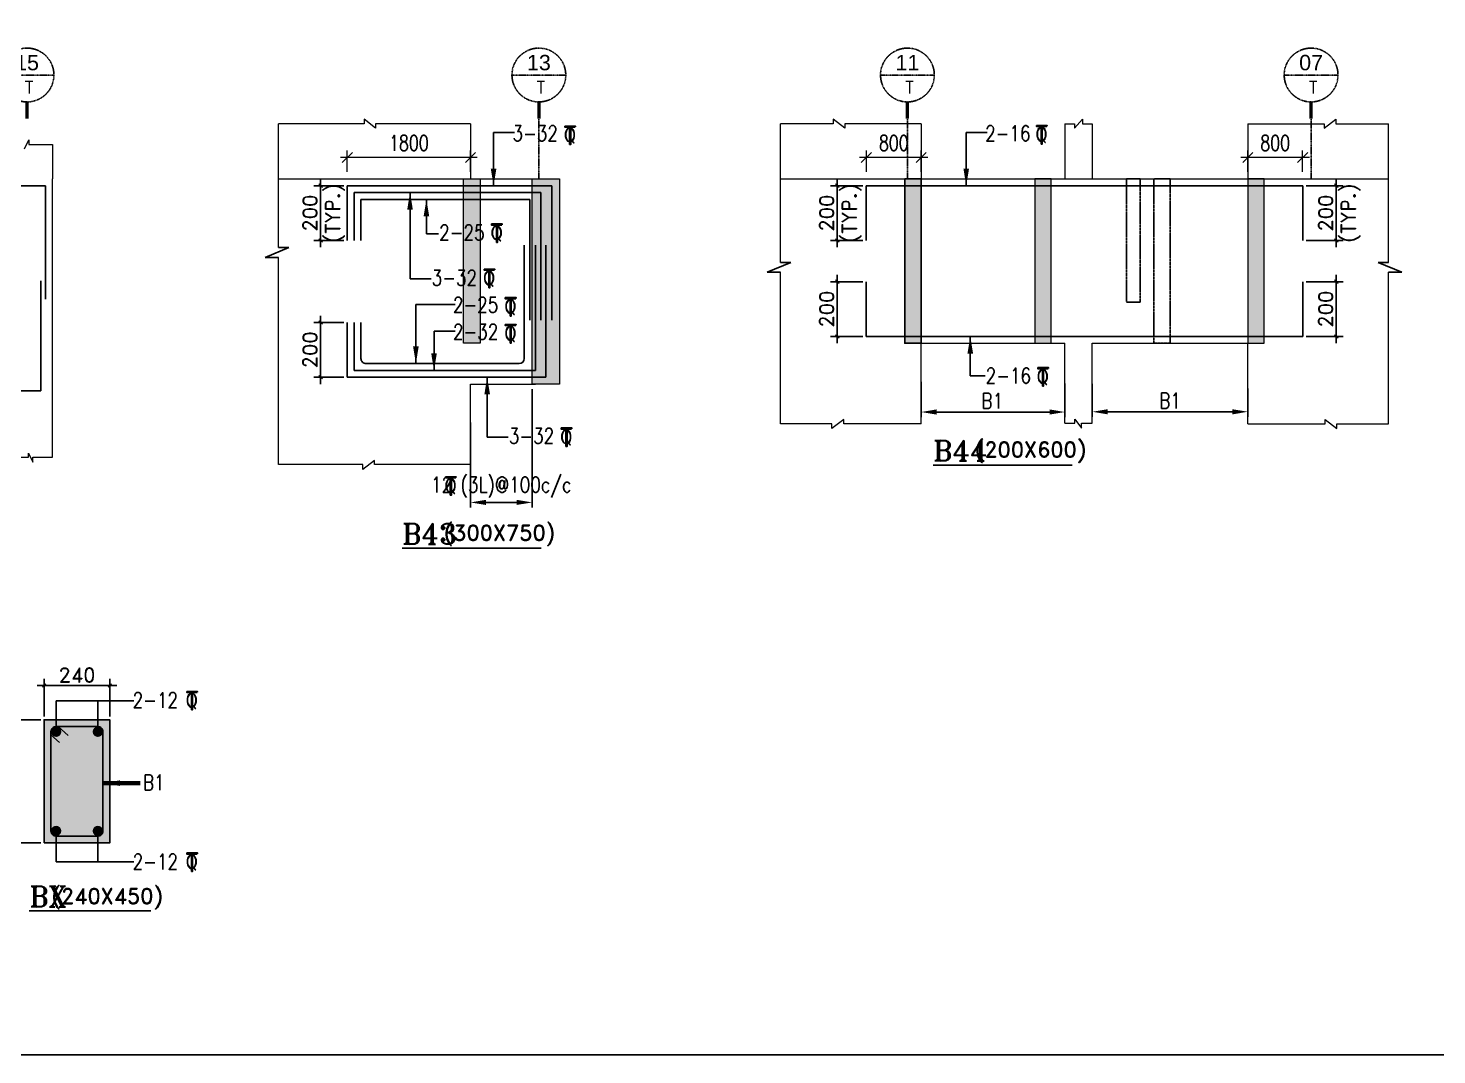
# Model space of a CAD drawing. Header units: millimetres. Extents: x 2061841 to 105821645, y -77612 to 48520811.
# Drawn here: x 2788404 to 2808993, y -703 to 14301 of the extents above; entities that cross this region are included whole.
import ezdxf
from ezdxf.enums import TextEntityAlignment as Align

# ---------------------------------------------------------------- set-up
doc = ezdxf.new("R2010")
doc.units = ezdxf.units.MM
doc.header["$LTSCALE"] = 10
doc.header["$MEASUREMENT"] = 0
for name, pattern in [('BASEMENT COLUMN SETTING OUT-PART 2_R4$0$CENTER', [2, 1.25, -0.25, 0.25, -0.25]), ('CENTER', [2, 1.25, -0.25, 0.25, -0.25]), ('HIDDEN', [0.375, 0.25, -0.125])]:
    doc.linetypes.add(name, pattern=pattern)
for name, color, linetype in [('A-Grid-Tower', 8, 'CENTER'), ('BASEMENT COLUMN SETTING OUT-PART 2_R4$0$A-GRID-MAIN', 2, 'BASEMENT COLUMN SETTING OUT-PART 2_R4$0$CENTER'), ('BEAM', 4, 'Continuous'), ('BEAM HATCH', 252, 'Continuous'), ('BEAM STIRRUPS', 3, 'Continuous'), ('BORDER', 5, 'Continuous'), ('LEADER', 3, 'Continuous'), ('REIN', 1, 'Continuous'), ('S-BEAM', 4, 'Continuous'), ('S-DIM', 7, 'Continuous'), ('SHEET', 7, 'Continuous')]:
    doc.layers.add(name, color=color, linetype=linetype)
doc.layers.add('TEXT', color=2, linetype='Continuous', lineweight=25)
doc.layers.add('VIN_SLAB DIMENSION', color=3, linetype='Continuous', lineweight=13)
doc.styles.add('200', font='romand.shx', dxfattribs={"width": 0.8, "height": 225})
doc.styles.add('BASEMENT COLUMN SETTING OUT-PART 2_R4$0$MAS-TXTL', font='arial.ttf', dxfattribs={"height": 200})
doc.styles.add('BASEMENT COLUMN SETTING OUT-PART 2_R4$0$MAS-TXTS', font='romans.shx', dxfattribs={"width": 0.8, "height": 180})
doc.styles.add('MAH', font='romand.shx', dxfattribs={"height": 210})
doc.styles.add('PK', font='romand.shx', dxfattribs={"width": 0.7, "height": 225})
doc.styles.add('PRP 100', font='romand.shx', dxfattribs={"width": 0.75})
doc.styles.add('RD', font='romand.shx', dxfattribs={"width": 0.9, "height": 225})
doc.styles.add('ROMAND', font='romand', dxfattribs={"height": 200})
doc.styles.add('RT', font='romant.shx', dxfattribs={"height": 250})
doc.dimstyles.new('dim', dxfattribs={"dimtxt": 225, "dimasz": 150, "dimexe": 100, "dimexo": 100, "dimgap": 100, "dimtad": 1, "dimdec": 0, "dimlfac": -1, "dimrnd": 5, "dimdsep": 46, "dimtxsty": 'PRP 100', "dimblk": 'OBLIQUE', "dimcen": 1.5, "dimdle": 100, "dimclrd": 3, "dimclre": 3, "dimclrt": 2, "dimadec": 0, "dimazin": 0, "dimtfac": 1, "dimtdec": 0, "dimtix": 1, "dimtmove": 0, "dimatfit": 3, "dimldrblk": 'OBLIQUE', "dimfxl": 200, "dimlwd": -1, "dimlwe": -1, "dimarcsym": 0})
doc.dimstyles.new('GR', dxfattribs={"dimtxt": 225, "dimasz": 100, "dimexe": 50, "dimexo": 50, "dimgap": 40, "dimtad": 1, "dimdec": 0, "dimzin": 0, "dimdsep": 46, "dimtxsty": 'RD', "dimblk1": 'OBLIQUE', "dimblk2": 'OBLIQUE', "dimsah": 1, "dimcen": 0, "dimdle": 100, "dimclrd": 3, "dimclre": 3, "dimclrt": 2, "dimadec": 0, "dimazin": 0, "dimtfac": 1, "dimtdec": 0, "dimtix": 1, "dimtmove": 0, "dimatfit": 3, "dimfxl": 1, "dimtolj": 1, "dimtzin": 0, "dimarcsym": 0})
doc.dimstyles.new('GR2', dxfattribs={"dimtxt": 225, "dimasz": 100, "dimexe": 75, "dimexo": 75, "dimgap": 50, "dimtad": 1, "dimdec": 0, "dimdsep": 46, "dimtxsty": '200', "dimblk1": 'OBLIQUE', "dimblk2": 'OBLIQUE', "dimsah": 1, "dimcen": 50, "dimdle": 75, "dimclrd": 3, "dimclre": 3, "dimclrt": 2, "dimadec": 0, "dimazin": 0, "dimtfac": 1, "dimtdec": 0, "dimtix": 1, "dimtmove": 0, "dimatfit": 3, "dimldrblk": 'OBLIQUE', "dimfxl": 1, "dimtolj": 1, "dimtzin": 0, "dimarcsym": 0})
doc.dimstyles.new('MA', dxfattribs={"dimtxt": 210, "dimasz": 50, "dimexe": 100, "dimexo": 50, "dimgap": 50, "dimtad": 1, "dimdec": 0, "dimzin": 0, "dimdsep": 46, "dimtxsty": 'MAH', "dimblk1": 'OBLIQUE', "dimblk2": 'OBLIQUE', "dimsah": 1, "dimcen": 0.09, "dimdle": 100, "dimclrd": 3, "dimclre": 3, "dimclrt": 2, "dimadec": 0, "dimazin": 0, "dimtfac": 1, "dimtdec": 0, "dimtix": 1, "dimtofl": 0, "dimtmove": 0, "dimatfit": 3, "dimldrblk": 'OBLIQUE', "dimfxl": 1, "dimtolj": 1, "dimtzin": 0, "dimarcsym": 0})

# ---------------------------------------------------------------- blocks, each defined once
blk = doc.blocks.new('_Oblique')
at = {"color": 0, "linetype": 'ByBlock', "lineweight": -2}
blk.add_line((-0.5, -0.5), (0.5, 0.5), dxfattribs=at)
blk = doc.blocks.new('*D1917')
at = {"layer": 'Defpoints', "color": 0, "transparency": 16777216}
for p in [(2793068, 11999, 0), (2792679, 11199), (2793068, 11199, 0)]:
    blk.add_point(p, dxfattribs=at)
at = {"layer": 'S-DIM', "color": 3, "lineweight": -2, "transparency": 16777216}
for p, q in [((2793018, 11999), (2792579, 11999)), ((2792679, 12099), (2792679, 11099)), ((2793018, 11199), (2792579, 11199))]:
    blk.add_line(p, q, dxfattribs=at)
at = {"layer": 'S-DIM', "color": 3, "lineweight": -2, "transparency": 16777216, "xscale": 50, "yscale": 50, "zscale": 50}
for p, rotation in [((2792679, 11999), 90), ((2792679, 11199), 270)]:
    blk.add_blockref('_Oblique', p, dxfattribs=dict(at, rotation=rotation))
at = {"layer": 'S-DIM', "color": 2, "transparency": 16777216, "char_height": 210, "attachment_point": 5, "rotation": 90, "style": 'MAH'}
for s, insert in [('\\A1;(TYP.)', (2792889, 11599)), ('\\A1;200', (2792524, 11599))]:
    blk.add_mtext(s, dxfattribs=dict(at, insert=insert))
blk = doc.blocks.new('*D1918')
at = {"layer": 'Defpoints', "color": 0, "transparency": 16777216}
for p in [(2793068, 9999, 0), (2792679, 9199), (2793068, 9199, 0)]:
    blk.add_point(p, dxfattribs=at)
at = {"layer": 'S-DIM', "color": 3, "lineweight": -2, "transparency": 16777216}
for p, q in [((2792679, 10099), (2792679, 9099)), ((2793018, 9999), (2792579, 9999)), ((2793018, 9199), (2792579, 9199))]:
    blk.add_line(p, q, dxfattribs=at)
at = {"layer": 'S-DIM', "color": 3, "lineweight": -2, "transparency": 16777216, "xscale": 50, "yscale": 50, "zscale": 50}
for p, rotation in [((2792679, 9999), 90), ((2792679, 9199), 270)]:
    blk.add_blockref('_Oblique', p, dxfattribs=dict(at, rotation=rotation))
at = {"layer": 'S-DIM', "color": 2, "transparency": 16777216, "char_height": 210, "attachment_point": 5, "rotation": 90, "style": 'MAH'}
for s, insert in [('\\A1;200', (2792524, 9599)), ('\\A1;', (2792834, 9599))]:
    blk.add_mtext(s, dxfattribs=dict(at, insert=insert))
blk = doc.blocks.new('*D1919')
at = {"layer": 'BEAM STIRRUPS', "color": 3, "lineweight": -2, "ltscale": 0.25, "transparency": 16777216}
for p, q in [((2795769, 9024), (2795769, 7295)), ((2794869, 8537), (2794869, 7295)), ((2795544, 7370), (2795094, 7370))]:
    blk.add_line(p, q, dxfattribs=at)
at = {"layer": 'BEAM STIRRUPS', "color": 3, "linetype": 'Continuous', "ltscale": 0.25, "transparency": 16777216}
for points in [[(2795094, 7408), (2795094, 7333), (2794869, 7370)], [(2795544, 7408), (2795544, 7333), (2795769, 7370)]]:
    blk.add_solid(points, dxfattribs=at)
at = {"layer": 'Defpoints', "color": 0, "linetype": 'Continuous', "ltscale": 0.25, "transparency": 16777216}
for p in [(2795769, 9099, 0), (2794869, 8612, 0), (2794869, 7370)]:
    blk.add_point(p, dxfattribs=at)
at = {"layer": 'BEAM STIRRUPS', "color": 2, "linetype": 'Continuous', "ltscale": 0.25, "transparency": 16777216, "insert": (2795319, 7592), "char_height": 225, "attachment_point": 5, "rotation": 360, "style": '200'}
blk.add_mtext('\\A1;12 (3L)@100c/c', dxfattribs=at)
blk = doc.blocks.new('A$C33BE299A')
at = {"layer": 'SHEET', "color": 4, "style": 'ROMAND'}
for s, height, p in [('T', 170, (-16, 0)), ('Q', 125, (-14, 27))]:
    blk.add_text(s, height=height, dxfattribs=at).set_placement(p)
blk = doc.blocks.new('*D1920')
at = {"layer": 'Defpoints', "color": 0, "transparency": 16777216}
for p in [(2800655, 11999, 0), (2800231, 11199), (2800655, 11199, 0)]:
    blk.add_point(p, dxfattribs=at)
at = {"layer": 'S-DIM', "color": 3, "lineweight": -2, "transparency": 16777216}
for p, q in [((2800605, 11999), (2800131, 11999)), ((2800231, 12099), (2800231, 11099)), ((2800605, 11199), (2800131, 11199))]:
    blk.add_line(p, q, dxfattribs=at)
at = {"layer": 'S-DIM', "color": 3, "lineweight": -2, "transparency": 16777216, "xscale": 50, "yscale": 50, "zscale": 50}
for p, rotation in [((2800231, 11999), 90), ((2800231, 11199), 270)]:
    blk.add_blockref('_Oblique', p, dxfattribs=dict(at, rotation=rotation))
at = {"layer": 'S-DIM', "color": 2, "transparency": 16777216, "char_height": 210, "attachment_point": 5, "rotation": 90, "style": 'MAH'}
for s, insert in [('\\A1;(TYP.)', (2800441, 11599)), ('\\A1;200', (2800076, 11599))]:
    blk.add_mtext(s, dxfattribs=dict(at, insert=insert))
blk = doc.blocks.new('*D1921')
at = {"layer": 'Defpoints', "color": 0, "transparency": 16777216}
for p in [(2800655, 10596, 0), (2800231, 9796), (2800655, 9796, 0)]:
    blk.add_point(p, dxfattribs=at)
at = {"layer": 'S-DIM', "color": 3, "lineweight": -2, "transparency": 16777216}
for p, q in [((2800605, 10596), (2800131, 10596)), ((2800231, 10696), (2800231, 9696)), ((2800605, 9796), (2800131, 9796))]:
    blk.add_line(p, q, dxfattribs=at)
at = {"layer": 'S-DIM', "color": 3, "lineweight": -2, "transparency": 16777216, "xscale": 50, "yscale": 50, "zscale": 50}
for p, rotation in [((2800231, 10596), 90), ((2800231, 9796), 270)]:
    blk.add_blockref('_Oblique', p, dxfattribs=dict(at, rotation=rotation))
at = {"layer": 'S-DIM', "color": 2, "transparency": 16777216, "char_height": 210, "attachment_point": 5, "rotation": 90, "style": 'MAH'}
for s, insert in [('\\A1;200', (2800076, 10196)), ('\\A1;', (2800386, 10196))]:
    blk.add_mtext(s, dxfattribs=dict(at, insert=insert))
blk = doc.blocks.new('*D1922')
at = {"layer": 'BEAM STIRRUPS', "color": 3, "lineweight": -2, "ltscale": 0.25, "transparency": 16777216}
for p, q in [((2801456, 9134), (2801456, 8616)), ((2803558, 9109), (2803558, 8616)), ((2803333, 8691), (2801681, 8691))]:
    blk.add_line(p, q, dxfattribs=at)
at = {"layer": 'BEAM STIRRUPS', "color": 3, "linetype": 'Continuous', "ltscale": 0.25, "transparency": 16777216}
for points in [[(2801681, 8729), (2801681, 8654), (2801456, 8691)], [(2803333, 8729), (2803333, 8654), (2803558, 8691)]]:
    blk.add_solid(points, dxfattribs=at)
at = {"layer": 'Defpoints', "color": 0, "linetype": 'Continuous', "ltscale": 0.25, "transparency": 16777216}
for p in [(2801456, 9209, 0), (2803558, 9184, 0), (2801456, 8691)]:
    blk.add_point(p, dxfattribs=at)
at = {"layer": 'BEAM STIRRUPS', "color": 2, "linetype": 'Continuous', "ltscale": 0.25, "transparency": 16777216, "insert": (2802496, 8854), "char_height": 225, "attachment_point": 5, "rotation": 360, "style": '200'}
blk.add_mtext('\\A1;B1', dxfattribs=at)
blk = doc.blocks.new('*D1932')
at = {"layer": 'Defpoints', "color": 0, "transparency": 16777216}
for p in [(2807033, 11999, 0), (2807033, 11199, 0), (2807524, 11199)]:
    blk.add_point(p, dxfattribs=at)
at = {"layer": 'S-DIM', "color": 3, "lineweight": -2, "transparency": 16777216}
for p, q in [((2807083, 11999), (2807624, 11999)), ((2807524, 12099), (2807524, 11099)), ((2807083, 11199), (2807624, 11199))]:
    blk.add_line(p, q, dxfattribs=at)
at = {"layer": 'S-DIM', "color": 3, "lineweight": -2, "transparency": 16777216, "xscale": 50, "yscale": 50, "zscale": 50}
for p, rotation in [((2807524, 11999), 90), ((2807524, 11199), 270)]:
    blk.add_blockref('_Oblique', p, dxfattribs=dict(at, rotation=rotation))
at = {"layer": 'S-DIM', "color": 2, "transparency": 16777216, "char_height": 210, "attachment_point": 5, "rotation": 90, "style": 'MAH'}
for s, insert in [('\\A1;(TYP.)', (2807734, 11599)), ('\\A1;200', (2807369, 11599))]:
    blk.add_mtext(s, dxfattribs=dict(at, insert=insert))
blk = doc.blocks.new('*D1933')
at = {"layer": 'Defpoints', "color": 0, "transparency": 16777216}
for p in [(2807033, 10596, 0), (2807033, 9796, 0), (2807524, 9796)]:
    blk.add_point(p, dxfattribs=at)
at = {"layer": 'S-DIM', "color": 3, "lineweight": -2, "transparency": 16777216}
for p, q in [((2807083, 10596), (2807624, 10596)), ((2807524, 10696), (2807524, 9696)), ((2807083, 9796), (2807624, 9796))]:
    blk.add_line(p, q, dxfattribs=at)
at = {"layer": 'S-DIM', "color": 3, "lineweight": -2, "transparency": 16777216, "xscale": 50, "yscale": 50, "zscale": 50}
for p, rotation in [((2807524, 10596), 90), ((2807524, 9796), 270)]:
    blk.add_blockref('_Oblique', p, dxfattribs=dict(at, rotation=rotation))
at = {"layer": 'S-DIM', "color": 2, "transparency": 16777216, "char_height": 210, "attachment_point": 5, "rotation": 90, "style": 'MAH'}
for s, insert in [('\\A1;200', (2807369, 10196)), ('\\A1;', (2807679, 10196))]:
    blk.add_mtext(s, dxfattribs=dict(at, insert=insert))
blk = doc.blocks.new('*D1934')
at = {"layer": 'BEAM STIRRUPS', "color": 3, "lineweight": -2, "ltscale": 0.25, "transparency": 16777216}
for p, q in [((2803958, 9104), (2803958, 8620)), ((2806231, 9033), (2806231, 8620)), ((2806006, 8695), (2804183, 8695))]:
    blk.add_line(p, q, dxfattribs=at)
at = {"layer": 'BEAM STIRRUPS', "color": 3, "linetype": 'Continuous', "ltscale": 0.25, "transparency": 16777216}
for points in [[(2804183, 8732), (2804183, 8657), (2803958, 8695)], [(2806006, 8732), (2806006, 8657), (2806231, 8695)]]:
    blk.add_solid(points, dxfattribs=at)
at = {"layer": 'Defpoints', "color": 0, "linetype": 'Continuous', "ltscale": 0.25, "transparency": 16777216}
for p in [(2803958, 9179, 0), (2806231, 9108, 0), (2803958, 8695)]:
    blk.add_point(p, dxfattribs=at)
at = {"layer": 'BEAM STIRRUPS', "color": 2, "linetype": 'Continuous', "ltscale": 0.25, "transparency": 16777216, "insert": (2805095, 8857), "char_height": 225, "attachment_point": 5, "rotation": 360, "style": '200'}
blk.add_mtext('\\A1;B1', dxfattribs=at)
blk = doc.blocks.new('*D1807')
at = {"layer": 'Defpoints', "color": 0, "transparency": 16777216}
for p in [(2789598, 4693), (2788638, 4194), (2789598, 4194)]:
    blk.add_point(p, dxfattribs=at)
at = {"layer": 'S-DIM', "color": 3, "lineweight": -2, "transparency": 16777216}
for p, q in [((2788638, 4244), (2788638, 4793)), ((2789598, 4244), (2789598, 4793)), ((2788538, 4693), (2789698, 4693))]:
    blk.add_line(p, q, dxfattribs=at)
at = {"layer": 'S-DIM', "color": 3, "lineweight": -2, "transparency": 16777216, "xscale": 50, "yscale": 50, "zscale": 50, "rotation": 180}
blk.add_blockref('_Oblique', (2788638, 4693), dxfattribs=at)
at = {"layer": 'S-DIM', "color": 3, "lineweight": -2, "transparency": 16777216, "xscale": 50, "yscale": 50, "zscale": 50}
blk.add_blockref('_Oblique', (2789598, 4693), dxfattribs=at)
at = {"layer": 'S-DIM', "color": 2, "transparency": 16777216, "insert": (2789118, 4848), "char_height": 210, "attachment_point": 5, "style": 'MAH'}
blk.add_mtext('\\A1;\\A1;240', dxfattribs=at)
blk = doc.blocks.new('OBLIQUE')
blk = doc.blocks.new('*D1808')
at = {"layer": 'Defpoints', "color": 0, "transparency": 16777216}
for p in [(2788638, 4194), (2788210, 2394), (2788638, 2394)]:
    blk.add_point(p, dxfattribs=at)
at = {"layer": 'S-DIM', "color": 3, "lineweight": -2, "transparency": 16777216}
for p, q in [((2788588, 4194), (2788110, 4194)), ((2788210, 4294), (2788210, 2294)), ((2788588, 2394), (2788110, 2394))]:
    blk.add_line(p, q, dxfattribs=at)
at = {"layer": 'S-DIM', "color": 3, "lineweight": -2, "transparency": 16777216, "xscale": 50, "yscale": 50, "zscale": 50}
for p, rotation in [((2788210, 4194), 90), ((2788210, 2394), 270)]:
    blk.add_blockref('_Oblique', p, dxfattribs=dict(at, rotation=rotation))
at = {"layer": 'S-DIM', "color": 2, "transparency": 16777216, "insert": (2788055, 3294), "char_height": 210, "attachment_point": 5, "rotation": 90, "style": 'MAH'}
blk.add_mtext('\\A1;\\A1;450', dxfattribs=at)
blk = doc.blocks.new('*D1865')
at = {"layer": 'Defpoints', "color": 0, "transparency": 16777216}
for p in [(2793069, 12411), (2793069, 12099, 52), (2794869, 12099, 52)]:
    blk.add_point(p, dxfattribs=at)
at = {"layer": 'VIN_SLAB DIMENSION', "color": 3, "transparency": 16777216}
for p, q in [((2794969, 12411), (2792969, 12411)), ((2793069, 12199), (2793069, 12511)), ((2794869, 12199), (2794869, 12511))]:
    blk.add_line(p, q, dxfattribs=at)
at = {"layer": 'VIN_SLAB DIMENSION', "color": 3, "transparency": 16777216, "xscale": 150, "yscale": 150, "zscale": 150, "rotation": 180}
blk.add_blockref('_Oblique', (2793069, 12411), dxfattribs=at)
at = {"layer": 'VIN_SLAB DIMENSION', "color": 3, "transparency": 16777216, "xscale": 150, "yscale": 150, "zscale": 150}
blk.add_blockref('_Oblique', (2794869, 12411), dxfattribs=at)
at = {"layer": 'VIN_SLAB DIMENSION', "color": 2, "transparency": 16777216, "insert": (2793969, 12623), "char_height": 225, "attachment_point": 5, "style": 'PRP 100'}
blk.add_mtext('1800', dxfattribs=at)
blk = doc.blocks.new('BASEMENT COLUMN SETTING OUT-PART 2_R4$0$GRID TARGET1')
blk.add_wipeout([(393, -655), (392, -641), (392, -628), (390, -614), (389, -600), (387, -587), (384, -573), (381, -560), (377, -547), (373, -534), (369, -521), (364, -508), (359, -495), (353, -483), (347, -471), (340, -459), (333, -447), (325, -435), (318, -424), (309, -413), (301, -403), (292, -392), (282, -382), (273, -373), (263, -363), (252, -354), (242, -346), (231, -337), (220, -330), (208, -322), (196, -315), (184, -308), (172, -302), (160, -296), (147, -291), (134, -286), (121, -282), (108, -278), (95, -274), (82, -271), (68, -268), (55, -266), (41, -265), (27, -263), (14, -263), (0, -262), (-14, -263), (-27, -263), (-41, -265), (-55, -266), (-68, -268), (-82, -271), (-95, -274), (-108, -278), (-121, -282), (-134, -286), (-147, -291), (-160, -296), (-172, -302), (-184, -308), (-196, -315), (-208, -322), (-220, -330), (-231, -337), (-242, -346), (-252, -354), (-263, -363), (-273, -373), (-282, -382), (-292, -392), (-301, -403), (-309, -413), (-318, -424), (-325, -435), (-333, -447), (-340, -459), (-347, -471), (-353, -483), (-359, -495), (-364, -508), (-369, -521), (-373, -534), (-377, -547), (-381, -560), (-384, -573), (-387, -587), (-389, -600), (-390, -614), (-392, -628), (-392, -641), (-393, -655), (-392, -669), (-392, -682), (-390, -696), (-389, -710), (-387, -723), (-384, -737), (-381, -750), (-377, -763), (-373, -776), (-369, -789), (-364, -802), (-359, -815), (-353, -827), (-347, -839), (-340, -851), (-333, -863), (-325, -875), (-318, -886), (-309, -897), (-301, -907), (-292, -918), (-282, -928), (-273, -937), (-263, -947), (-252, -956), (-242, -964), (-231, -973), (-220, -981), (-208, -988), (-196, -995), (-184, -1002), (-172, -1008), (-160, -1014), (-147, -1019), (-134, -1024), (-121, -1028), (-108, -1032), (-95, -1036), (-82, -1039), (-68, -1042), (-55, -1044), (-41, -1046), (-27, -1047), (-14, -1047), (0, -1048), (14, -1047), (27, -1047), (41, -1046), (55, -1044), (68, -1042), (82, -1039), (95, -1036), (108, -1032), (121, -1028), (134, -1024), (147, -1019), (160, -1014), (172, -1008), (184, -1002), (196, -995), (208, -988), (220, -981), (231, -973), (242, -964), (252, -956), (263, -947), (273, -937), (282, -928), (292, -918), (301, -907), (309, -897), (318, -886), (325, -875), (333, -863), (340, -851), (347, -839), (353, -827), (359, -815), (364, -802), (369, -789), (373, -776), (377, -763), (381, -750), (384, -737), (387, -723), (389, -710), (390, -696), (392, -682), (392, -669)])
blk.add_line((-393, -655), (393, -655))
at = {"const_width": 48.8}
blk.add_lwpolyline([(0, -1048), (0, -1292)], dxfattribs=at)
blk.add_circle((0, -655), 393)
for tag, height, style, p in [('AS', 225, 'BASEMENT COLUMN SETTING OUT-PART 2_R4$0$MAS-TXTL', (0, -586)), ('REF', 180, 'BASEMENT COLUMN SETTING OUT-PART 2_R4$0$MAS-TXTS', (29, -925))]:
    blk.add_attdef(tag, text='', height=height, dxfattribs=dict(style=style)).set_placement(p, align=Align.CENTER)
blk = doc.blocks.new('*D1297')
at = {"layer": 'Defpoints', "color": 0, "transparency": 16777216}
for p in [(2800656, 12411), (2800656, 12099, 52), (2801456, 12099, 52)]:
    blk.add_point(p, dxfattribs=at)
at = {"layer": 'VIN_SLAB DIMENSION', "color": 3, "transparency": 16777216}
for p, q in [((2801556, 12411), (2800556, 12411)), ((2800656, 12199), (2800656, 12511)), ((2801456, 12199), (2801456, 12511))]:
    blk.add_line(p, q, dxfattribs=at)
at = {"layer": 'VIN_SLAB DIMENSION', "color": 3, "transparency": 16777216, "xscale": 150, "yscale": 150, "zscale": 150, "rotation": 180}
blk.add_blockref('_Oblique', (2800656, 12411), dxfattribs=at)
at = {"layer": 'VIN_SLAB DIMENSION', "color": 3, "transparency": 16777216, "xscale": 150, "yscale": 150, "zscale": 150}
blk.add_blockref('_Oblique', (2801456, 12411), dxfattribs=at)
at = {"layer": 'VIN_SLAB DIMENSION', "color": 2, "transparency": 16777216, "insert": (2801056, 12623), "char_height": 225, "attachment_point": 5, "style": 'PRP 100'}
blk.add_mtext('800', dxfattribs=at)
blk = doc.blocks.new('*D1298')
at = {"layer": 'Defpoints', "color": 0, "transparency": 16777216}
for p in [(2806231, 12411), (2806231, 12099, 52), (2807031, 12099, 52)]:
    blk.add_point(p, dxfattribs=at)
at = {"layer": 'VIN_SLAB DIMENSION', "color": 3, "transparency": 16777216}
for p, q in [((2807131, 12411), (2806131, 12411)), ((2806231, 12199), (2806231, 12511)), ((2807031, 12199), (2807031, 12511))]:
    blk.add_line(p, q, dxfattribs=at)
at = {"layer": 'VIN_SLAB DIMENSION', "color": 3, "transparency": 16777216, "xscale": 150, "yscale": 150, "zscale": 150, "rotation": 180}
blk.add_blockref('_Oblique', (2806231, 12411), dxfattribs=at)
at = {"layer": 'VIN_SLAB DIMENSION', "color": 3, "transparency": 16777216, "xscale": 150, "yscale": 150, "zscale": 150}
blk.add_blockref('_Oblique', (2807031, 12411), dxfattribs=at)
at = {"layer": 'VIN_SLAB DIMENSION', "color": 2, "transparency": 16777216, "insert": (2806631, 12623), "char_height": 225, "attachment_point": 5, "style": 'PRP 100'}
blk.add_mtext('800', dxfattribs=at)

msp = doc.modelspace()

# ---------------------------------------------------------------- hatches: boundary and pattern name
at = {"layer": 'BEAM HATCH'}
for points in [[(2794768.5, 12099), (2795008.5, 12099), (2795008.5, 9699), (2794768.5, 9699)], [(2795768.5, 12099), (2796168.5, 12099), (2796168.5, 9099), (2795768.5, 9099)], [(2801215.8, 12099), (2801455.8, 12099), (2801455.8, 9696), (2801215.8, 9696)], [(2803355.7, 12099), (2803115.7, 12099), (2803115.7, 9696), (2803355.7, 9696)], [(2806470.8, 12099), (2806230.8, 12099), (2806230.8, 9696), (2806470.8, 9696)], [(2788637.5, 2394), (2789597.5, 2394), (2789597.5, 4194), (2788637.5, 4194)]]:
    msp.add_hatch(color=252, dxfattribs=at).paths.add_polyline_path(points)

# ---------------------------------------------------------------- linework, layer by layer
at = {"layer": 'A-Grid-Tower', "color": 6}
for p, q in [((2795868.5, 12099, 0), (2795868.5, 12979.4, 0)), ((2801255.8, 12099, 0), (2801255.8, 12979.4, 0)), ((2807155.8, 12099, 0), (2807155.8, 12979.4, 0))]:
    msp.add_line(p, q, dxfattribs=at)
at = {"layer": 'BEAM', "lineweight": 13}
for p, q in [((2793313.8, 12972.1, 0), (2793313.8, 12901.5, 0)), ((2793482, 12840.6, 0), (2793313.8, 12972.1, 0)), ((2800171.3, 12972.1, 0), (2800171.3, 12901.5, 0)), ((2800338.6, 12840.6, 0), (2800171.3, 12972.1, 0)), ((2803699.4, 12840.6, -0.1), (2803815.3, 12972.1, -0.1)), ((2803815.3, 12972.1, -0.1), (2803815.3, 12901.5, -0.1)), ((2807348, 12840.6, 0), (2807515.4, 12972.1, 0)), ((2807515.4, 12972.1, 0), (2807515.4, 12901.5, 0)), ((2793313.8, 12901.5, 0), (2792064.2, 12901.5, 7466.8)), ((2792064.2, 11093.4, 0), (2792064.2, 12901.5, 0)), ((2793481.1, 12901.5, 0), (2793482, 12840.6, 0)), ((2794868.5, 12901.5, 0), (2793481.1, 12901.5, 0)), ((2794868.5, 12901.5, 0), (2794868.5, 12099, 0)), ((2800171.3, 12901.5, 0), (2799401.5, 12901.5, 7466.8)), ((2799401.5, 10877.2, 0), (2799401.5, 12901.5, 0)), ((2800338.6, 12901.5, 0), (2800338.6, 12840.6, 0)), ((2801455.8, 12901.5, 0), (2800338.6, 12901.5, 0)), ((2801455.8, 12901.5, 0), (2801455.8, 12099, 0)), ((2803558.2, 12901.5, 0.1), (2803558.2, 12099, 0)), ((2803558.2, 12901.5, -0.1), (2803699.4, 12901.5, -0.1)), ((2803699.4, 12901.5, -0.1), (2803699.4, 12840.6, -0.1)), ((2803815.3, 12901.5, -0.1), (2803958.2, 12901.5, 948.5)), ((2803958.2, 12901.5, 0.1), (2803958.2, 12099, 0)), ((2806230.8, 12901.5, 0), (2806230.8, 12099, 0)), ((2806230.8, 12901.5, 0), (2807348, 12901.5, 0)), ((2807348, 12901.5, 0), (2807348, 12840.6, 0)), ((2807515.4, 12901.5, 0), (2808285.1, 12901.5, 7466.8)), ((2808285.1, 10877.2, 0), (2808285.1, 12901.5, 0)), ((2788351.9, 12538, -103.1), (2788415, 12669.6, -103.1)), ((2788415, 12669.6, -103.1), (2788415, 12599, -103.1)), ((2788415, 12599, -103.1), (2788757.5, 12599, 51.6)), ((2788757.5, 12599, 0), (2788757.5, 12099, 0)), ((2788757.5, 8030, 51.6), (2788757.5, 12099, 0)), ((2792064.2, 12099, 0), (2796168.5, 12099, 0)), ((2799401.5, 12099, 0), (2808285.1, 12099, 0)), ((2801215.8, 12099, 0), (2801215.8, 9699, 0)), ((2801455.8, 12099, 0), (2801455.8, 9699, 0)), ((2792064.2, 7922.3, 7466.8), (2792064.2, 10950.4, 0)), ((2799401.5, 8519.3, 7466.8), (2799401.5, 10734.1, 0)), ((2808285.1, 8519.3, 7466.8), (2808285.1, 10734.1, 0)), ((2801215.8, 9699, 0), (2801455.8, 9699, 0)), ((2801455.8, 9696, 0), (2803558.2, 9696, 0)), ((2801455.8, 8519.3, 0), (2801455.8, 9696, 0)), ((2803558.2, 8526.6, 0.1), (2803558.2, 9696, 0)), ((2803958.2, 9696, 0), (2806230.8, 9696, 0)), ((2803958.2, 8526.6, 0.1), (2803958.2, 9696, 0)), ((2806230.8, 8519.3, 0), (2806230.8, 9696, 0)), ((2794868.5, 9099, 0), (2795818.5, 9099, 0)), ((2794868.5, 7922.3, 0), (2794868.5, 9099, 0)), ((2800152.5, 8519.3, 0), (2799401.5, 8519.3, 7466.8)), ((2800325.9, 8580.3, 0), (2800152.5, 8448.7, 0)), ((2800152.5, 8448.7, 0), (2800152.5, 8519.3, 0)), ((2800325.9, 8519.3, 0), (2800325.9, 8580.3, 0)), ((2801455.8, 8519.3, 0), (2800325.9, 8519.3, 0)), ((2803558.2, 8526.6, -0.1), (2803702.9, 8526.6, -0.1)), ((2803702.9, 8526.6, -0.1), (2803702.9, 8587.5, -0.1)), ((2803702.9, 8587.5, -0.1), (2803798.9, 8455.9, -0.1)), ((2803798.9, 8526.6, -0.1), (2803958.2, 8526.6, 948.5)), ((2803798.9, 8455.9, -0.1), (2803798.9, 8526.6, -0.1)), ((2806230.8, 8519.3, 0), (2807360.7, 8519.3, 0)), ((2807360.7, 8519.3, 0), (2807360.7, 8580.3, 0)), ((2807360.7, 8580.3, 0), (2807534.1, 8448.7, 0)), ((2807534.1, 8519.3, 0), (2808285.1, 8519.3, 7466.8)), ((2807534.1, 8448.7, 0), (2807534.1, 8519.3, 0)), ((2788007.5, 8030, -51.6), (2788409.3, 8030, -103.1)), ((2788409.3, 8030, -103.1), (2788409.3, 8090.9, -103.1)), ((2788409.3, 8090.9, -103.1), (2788472.4, 7959.3, -103.1)), ((2788472.4, 8030, -103.1), (2788757.5, 8030, 51.6)), ((2788472.4, 7959.3, -103.1), (2788472.4, 8030, -103.1)), ((2793295, 7922.3, 0), (2792064.2, 7922.3, 7466.8)), ((2793468.4, 7983.3, 0), (2793295, 7851.7, 0)), ((2793295, 7851.7, 0), (2793295, 7922.3, 0)), ((2793468.4, 7922.3, 0), (2793468.4, 7983.3, 0)), ((2794868.5, 7922.3, 0), (2793468.4, 7922.3, 0))]:
    msp.add_line(p, q, dxfattribs=at)
at = {"layer": 'BEAM'}
for p, q in [((2792212.1, 11093.4, 0), (2791866.5, 10950.4, 0)), ((2791866.5, 10950.4, 0), (2792064.2, 10950.4, 0)), ((2792064.2, 11093.4, 0), (2792212.1, 11093.4, 0)), ((2799549.4, 10877.2, 0), (2799203.8, 10734.1, 0)), ((2799203.8, 10734.1, 0), (2799401.5, 10734.1, 0)), ((2799401.5, 10877.2, 0), (2799549.4, 10877.2, 0)), ((2808285.1, 10877.2, 0), (2808137.2, 10877.2, 0)), ((2808137.2, 10877.2, 0), (2808482.8, 10734.1, 0)), ((2808482.8, 10734.1, 0), (2808285.1, 10734.1, 0))]:
    msp.add_line(p, q, dxfattribs=at)
at = {"layer": 'BEAM', "lineweight": 13, "elevation": 0}
for points in [[(2794768.5, 12099), (2795008.5, 12099), (2795008.5, 9699), (2794768.5, 9699)], [(2795768.5, 12099), (2796168.5, 12099), (2796168.5, 9099), (2795768.5, 9099)], [(2803355.7, 12099), (2803115.7, 12099), (2803115.7, 9696), (2803355.7, 9696)], [(2806470.8, 12099), (2806230.8, 12099), (2806230.8, 9696), (2806470.8, 9696)]]:
    msp.add_lwpolyline(points, close=True, dxfattribs=at)
at = {"layer": 'BEAM', "elevation": 0}
for points in [[(2801215.8, 12099), (2801455.8, 12099), (2801455.8, 9696), (2801215.8, 9696)], [(2788637.5, 2394), (2789597.5, 2394), (2789597.5, 4194), (2788637.5, 4194)]]:
    msp.add_lwpolyline(points, close=True, dxfattribs=at)
at = {"layer": 'BEAM', "const_width": 75, "elevation": 0}
for points in [[(2788775, 4019, 1), (2788850, 4019, 1)], [(2789460, 4019, -1), (2789385, 4019, -1)], [(2788775, 2569, -1), (2788850, 2569, -1)], [(2789460, 2569, 1), (2789385, 2569, 1)]]:
    msp.add_lwpolyline(points, format="xyb", close=True, dxfattribs=at)
at = {"layer": 'BORDER'}
msp.add_lwpolyline([(2742621.9, -702.5), (2832621.9, -702.5), (2832621.9, 59297.5), (2742621.9, 59297.5)], close=True, dxfattribs=at)
at = {"layer": 'LEADER', "color": 3}
for p, q in [((2788812.5, 4019, 0), (2788812.5, 4470.3, 0)), ((2788812.5, 4470.3, 0), (2789946.5, 4470.3, 0)), ((2789422.5, 4019, 0), (2789422.5, 4470.3, 0)), ((2788812.5, 2569, 0), (2788812.5, 2117.7, 0)), ((2789422.5, 2569, 0), (2789422.5, 2117.7, 0)), ((2788812.5, 2117.7, 0), (2789946.5, 2117.7, 0))]:
    msp.add_line(p, q, dxfattribs=at)
at = {"layer": 'REIN'}
for p, q in [((2787157.3, 11999, 51.6), (2788656.9, 11999, 0)), ((2788656.9, 11999, 0), (2788656.9, 10341.5, 0)), ((2793067.7, 11999, 0), (2796060.5, 11999, 0)), ((2793067.7, 11999, 0), (2793067.7, 11199, 0)), ((2796060.5, 11999, 0), (2796060.5, 10034.7, 0)), ((2800654.6, 11999, 0), (2807032.6, 11999, 0)), ((2800654.6, 11999, 0), (2800654.6, 11199, 0)), ((2807032.6, 11999, 0), (2807032.6, 11199, 0)), ((2793167.7, 11899, 0), (2795899.1, 11899, 0)), ((2793167.7, 11899, 0), (2793167.7, 11199, 0)), ((2793267.7, 11799, 0), (2795737.5, 11799, 0)), ((2793267.7, 11799, 0), (2793267.7, 11199, 0)), ((2795737.5, 11799, 0), (2795737.5, 10034.7, 0)), ((2795899.1, 11899, 0), (2795899.1, 10034.7, 0)), ((2795654.2, 11131.8, 0), (2795654.2, 9474, 0)), ((2795817.9, 11131.8, 0), (2795817.9, 9299, 0)), ((2795969.2, 11131.8, 0), (2795969.2, 9199, 0)), ((2788588, 8999, 0), (2788588, 10609.6, 0)), ((2800654.6, 9796, 0), (2800654.6, 10596, 0)), ((2807032.6, 9796, 0), (2807032.6, 10596, 0)), ((2793067.7, 9199, 0), (2793067.7, 9999, 0)), ((2793167.7, 9299, 0), (2793167.7, 9999, 0)), ((2793267.7, 9474, 0), (2793267.7, 9999, 0)), ((2800654.6, 9796, 0), (2807032.6, 9796, 0)), ((2793167.7, 9299, 0), (2795817.9, 9299, 0)), ((2793342, 9399, 0), (2795579.2, 9399, 0)), ((2793067.7, 9199, 0), (2795969.2, 9199, 0)), ((2783475.8, 8999, 51.6), (2788588, 8999, 0.5)), ((2788737.5, 3975.7, 0), (2788862.9, 3861)), ((2788843.1, 4094, 0), (2788987.5, 3964.6))]:
    msp.add_line(p, q, dxfattribs=at)
at = {"layer": 'REIN', "elevation": 0}
msp.add_lwpolyline([(2788812.5, 2494), (2789422.5, 2494, 0.4142136), (2789497.5, 2569), (2789497.5, 4019, 0.4142136), (2789422.5, 4094), (2788812.5, 4094, 0.4142136), (2788737.5, 4019), (2788737.5, 2569, 0.4142136)], format="xyb", close=True, dxfattribs=at)
at = {"layer": 'REIN', "extrusion": (-5.47565e-08, 3.38492e-07, 1)}
msp.add_arc((2793342.1, 9473.3, -0.2), 74.4, 179.50986, 269.91513, dxfattribs=at)
at = {"layer": 'REIN', "extrusion": (-2.94527e-07, -5.35516e-08, 1)}
msp.add_arc((2795579.2, 9474, -0.8), 75, 270, 0, dxfattribs=at)
at = {"layer": 'S-BEAM', "linetype": 'HIDDEN', "elevation": 0}
for points in [[(2804655.8, 12099), (2804455.8, 12099), (2804455.8, 10299), (2804655.8, 10299)], [(2805095.8, 12099), (2804855.8, 12099), (2804855.8, 9696), (2805095.8, 9696)]]:
    msp.add_lwpolyline(points, close=True, dxfattribs=at)

# ---------------------------------------------------------------- block references
at = {"layer": 'TEXT', "color": 1, "xscale": 1.600000001490116, "yscale": 1.600000001490116, "zscale": 1.600000001490116}
for p in [(2796251, 12598.9, 243658.3), (2803143.1, 12607.7, 243658.3), (2795179.7, 11167.9, 243658.3), (2795069.4, 10508, 243658.3), (2795380.3, 10093.1, 243658.3), (2795380.3, 9699.8, 243658.3), (2803161.5, 9068.3, 243658.3), (2796197.1, 8185.9, 243658.3), (2794506.6, 7474.1, 243658.3)]:
    msp.add_blockref('A$C33BE299A', p, dxfattribs=at)
at = {"layer": 'TEXT', "color": 2, "xscale": 1.600000001490116, "yscale": 1.600000001490116, "zscale": 1.600000001490116}
for p in [(2790723.4, 4336.7, 243658), (2790723.4, 1977.8, 243658)]:
    msp.add_blockref('A$C33BE299A', p, dxfattribs=at)

# ---------------------------------------------------------------- texts
at = {"layer": 'TEXT', "color": 2, "style": 'PK', "width": 0.8}
for s, p in [('3-32', (2795483.4, 12651.2, -0.2)), ('2-16', (2802391.6, 12651.2, -0.2)), ('2-25', (2794412.1, 11201.5, -0.2)), ('3-32', (2794301.8, 10541.5, -0.2)), ('2-25', (2794612.7, 10145.4, -0.2)), ('2-32', (2794612.7, 9752.1, -0.2)), ('3-32', (2795429.5, 8229.2, -0.2)), ('2-12', (2789930.7, 4367, -0.2)), ('B1', (2790082, 3164.6, -0.2)), ('2-12', (2789930.7, 2008.1, -0.2))]:
    msp.add_text(s, height=225, dxfattribs=at).set_placement(p)
msp.add_text('2-16', height=225, rotation=0, dxfattribs=at).set_placement((2802399.2, 9110.4, 0))
at = {"layer": 'TEXT', "color": 1, "style": 'RT'}
for s, p in [('%%UB44      ', (2802647.3, 8126.2, 0)), ('%%UB43      ', (2794885.6, 6911.1, 0)), ('%%UBX      ', (2789307.7, 1612.3, 7466.8))]:
    msp.add_text(s, height=300, dxfattribs=at).set_placement(p, align=Align.MIDDLE_CENTER)
at = {"layer": 'TEXT', "color": 2, "style": 'RD'}
for s, p in [('(200X600)', (2802245.5, 8029.5, 0)), ('(300X750)', (2794483.8, 6814.3, 0)), ('(240X450)', (2788749.9, 1505, 7466.8))]:
    msp.add_text(s, height=225, dxfattribs=at).set_placement(p)

# ---------------------------------------------------------------- dimensions: what is measured, and where the dimension line sits
at = {"layer": 'BEAM STIRRUPS', "linetype": 'Continuous', "ltscale": 0.25}
for base, p1, p2, text, override, picture, middle in [((2794868.5, 7370.3, 0), (2795768.5, 9099, -0.1), (2794868.5, 8612, 0), '12 (3L)@100c/c', {"dimasz": 225, "dimtxsty": '200', "dimfxl": 3, "dimarcsym": 2}, '*D1919', (2795318.5, 7370.3, 0)), ((2801455.8, 8691.3, 0), (2803558.2, 9183.8, -0.1), (2801455.8, 9209, 0), 'B1', {"dimasz": 225, "dimfxl": 3, "dimarcsym": 2}, '*D1922', (2802496.4, 8691.3, 0)), ((2803958.2, 8695, 0), (2806230.8, 9107.7, 0), (2803958.2, 9179.3, 0), 'B1', {"dimasz": 225, "dimfxl": 3, "dimarcsym": 2}, '*D1934', (2805094.5, 8695, 0))]:
    dim = msp.add_linear_dim(base=base, p1=p1, p2=p2, angle=179.99996, text=text, dimstyle='GR2', override=override, dxfattribs=at)
    dim.commit()
    dim.dimension.update_dxf_attribs({"geometry": picture, "text_midpoint": middle, "dimtype": 160})
at = {"layer": 'S-DIM'}
for base, p1, p2, picture, middle in [((2792678.8, 11199, 0), (2793067.7, 11999, 0), (2793067.7, 11199, 0), '*D1917', (2792678.8, 11599, 0)), ((2800231.3, 11199, 0), (2800654.6, 11999, 0), (2800654.6, 11199, 0), '*D1920', (2800231.3, 11599, 0)), ((2807523.9, 11199, 0), (2807032.6, 11999, 0), (2807032.6, 11199, 0), '*D1932', (2807523.9, 11599, 0))]:
    dim = msp.add_linear_dim(base=base, p1=p1, p2=p2, angle=90, text='200\\X(TYP.)', dimstyle='MA', dxfattribs=at)
    dim.commit()
    dim.dimension.update_dxf_attribs({"geometry": picture, "text_midpoint": middle, "dimtype": 160})
for base, p1, p2, picture, middle in [((2800231.3, 9796, 0), (2800654.6, 10596, 0), (2800654.6, 9796, 0), '*D1921', (2800231.3, 10196, 0)), ((2807523.9, 9796, 0), (2807032.6, 10596, 0), (2807032.6, 9796, 0), '*D1933', (2807523.9, 10196, 0)), ((2792678.8, 9199, 0), (2793067.7, 9999, 0), (2793067.7, 9199, 0), '*D1918', (2792678.8, 9599, 0))]:
    dim = msp.add_linear_dim(base=base, p1=p1, p2=p2, angle=90, text='200\\X ', dimstyle='MA', dxfattribs=at)
    dim.commit()
    dim.dimension.update_dxf_attribs({"geometry": picture, "text_midpoint": middle})
dim = msp.add_linear_dim(base=(2789597.5, 4693.2, 0), p1=(2788637.5, 4194, 0), p2=(2789597.5, 4194, 0), text='\\A1;240', dimstyle='MA', override={"dimtxsty": 'MAH', "dimldrblk": 'Oblique'}, dxfattribs=at)
dim.commit()
dim.dimension.update_dxf_attribs({"geometry": '*D1807', "text_midpoint": (2789117.5, 4848.2, 0)})
dim = msp.add_linear_dim(base=(2788209.8, 2394, 0), p1=(2788637.5, 4194, 0), p2=(2788637.5, 2394, 0), angle=90, text='\\A1;450', dimstyle='MA', override={"dimtxsty": 'MAH', "dimldrblk": 'Oblique'}, dxfattribs=at)
dim.commit()
dim.dimension.update_dxf_attribs({"geometry": '*D1808', "text_midpoint": (2788054.8, 3294, 0)})
at = {"layer": 'VIN_SLAB DIMENSION'}
for base, p1, p2, text, picture, middle in [((2793068.5, 12410.7, -51.6), (2794868.5, 12099, 0), (2793068.5, 12099, 0), '1800', '*D1865', (2793968.5, 12623.2, -51.6)), ((2800655.8, 12410.7, -51.6), (2801455.8, 12099, 0), (2800655.8, 12099, 0), '800', '*D1297', (2801055.8, 12623.2, -51.6)), ((2806230.8, 12410.7, -51.6), (2807030.8, 12099, 0), (2806230.8, 12099, 0), '800', '*D1298', (2806630.8, 12623.2, -51.6))]:
    dim = msp.add_linear_dim(base=base, p1=p1, p2=p2, text=text, dimstyle='dim', override={"dimtxsty": 'PRP 100'}, dxfattribs=at)
    dim.commit()
    dim.dimension.update_dxf_attribs({"geometry": picture, "text_midpoint": middle})

# ---------------------------------------------------------------- leaders
at = {"layer": 'LEADER', "color": 3}
for points, override in [([(2795206.8, 11998.7, 0), (2795206.8, 12773.8, 0), (2795514.3, 12773.8, 0)], {"dimasz": 250}), ([(2802115, 11998.7, 0), (2802115, 12773.8, 0), (2802422.5, 12773.8, 0)], {"dimasz": 250}), ([(2793985.5, 11899.3, 0), (2793985.5, 10636.3, 0), (2794292.9, 10636.3, 0)], {"dimasz": 250}), ([(2794225, 11799, 0), (2794225, 11296.3, 0), (2794403.2, 11296.3, 0)], {"dimasz": 250}), ([(2794071.2, 9398.7, 0), (2794071.2, 10261.7, 0), (2794643.9, 10261.7, 0)], {"dimasz": 250}), ([(2794336.1, 9298.7, 0), (2794336.1, 9874.8, 0), (2794643.5, 9874.8, 0)], {"dimasz": 250}), ([(2802174.3, 9796, 0), (2802174.3, 9218.8, 0), (2802392.3, 9218.8, 0)], {"dimasz": 250}), ([(2795113.1, 9199.3, 0), (2795113.1, 8324, 0), (2795420.6, 8324, 0)], {"dimasz": 250}), ([(2789497.5, 3268, 0), (2790043.4, 3268, 0)], {"dimscale": 1, "dimtxt": 225, "dimasz": 250, "dimgap": 40, "dimtad": 1, "dimtxsty": 'RD', "dimclrd": 3, "dimlwd": 65534})]:
    msp.add_leader(points, dimstyle='GR', override=override, dxfattribs=at)

# ---------------------------------------------------------------- next in the draw order: block references
at = {"layer": 'BASEMENT COLUMN SETTING OUT-PART 2_R4$0$A-GRID-MAIN', "color": 240, "true_color": 0xed1f24}
for p, values in [((2788387.5, 14271.2, 0), {'REF': 'T', 'AS': '15'}), ((2795868.5, 14271.2, 0), {'REF': 'T', 'AS': '13'}), ((2801255.8, 14271.2, 0), {'REF': 'T', 'AS': '11'}), ((2807155.8, 14271.2, 0), {'REF': 'T', 'AS': '07'})]:
    msp.add_blockref('BASEMENT COLUMN SETTING OUT-PART 2_R4$0$GRID TARGET1', p, dxfattribs=at).add_auto_attribs(values)

doc.saveas('drawing.dxf')
